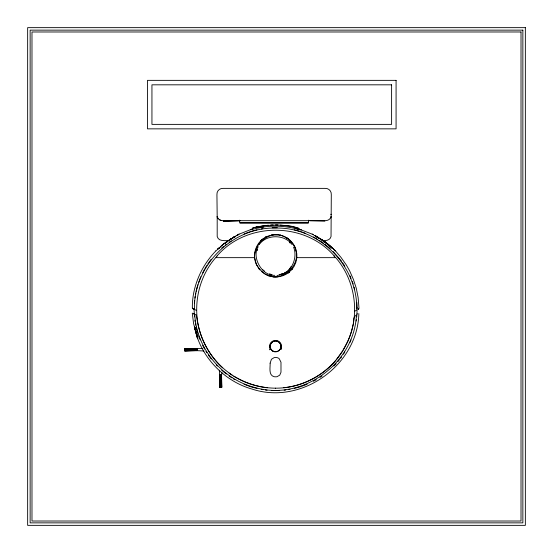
<?xml version="1.0" encoding="UTF-8"?>
<svg xmlns="http://www.w3.org/2000/svg" width="553" height="553" viewBox="0 0 553 553"><rect width="100%" height="100%" fill="white"/><g stroke="black" fill="none" stroke-linecap="round" stroke-linejoin="round"><path stroke-width="0.83" d="M217.191 217.274L216.935 194.753C216.576 191.096 219.659 188.013 223.322 188.373L324.908 188.373C328.565 188.013 331.655 191.096 331.295 194.753L331.04 236.49C330.272 240.05 326.305 240.866 323.187 240.576M220.785 387.314L220.751 375.128L221.041 387.307M184.709 349.973L196.896 349.835L184.709 349.842M184.709 349.517L196.896 349.779L184.709 349.786L196.896 349.731L184.709 349.358M184.709 349.247L196.896 349.51M184.709 348.978L196.896 349.323M184.709 348.846L196.896 349.109M184.709 348.708L196.896 348.971M220.682 387.314L220.688 375.128L220.557 387.314M281.498 349.192L281.532 346.372M194.421 308.871C193.55 265.647 232.419 226.854 275.671 228.078C319.323 226.861 357.756 266.083 356.754 309.521M219.887 375.128L219.624 387.307M219.97 375.128L219.721 387.307L220.108 375.128M219.894 387.307L220.239 375.128L220.039 387.307M220.163 387.307L220.426 375.128M220.557 375.128L220.294 387.307M220.426 387.307L220.688 375.128M194.38 303.148L194.511 300.59M356.74 316.91L357.107 309.929L354.57 311.291M356.436 315.293C354.065 363.881 302.021 401.236 255.355 387.618C222.41 379.565 196.875 348.971 194.774 315.127M194.117 309.127L194.165 308.705L194.096 309.272M300.652 229.806L298.8 229.419L299.85 229.64C295.219 225.244 282.894 225.444 275.532 224.919M292.108 244.613C284.733 234.189 266.601 234.057 259.101 244.62M194.912 298.06L195.181 296.373M195.444 294.687L195.714 293M356.167 321.01L356.436 319.323M239.539 220.184L239.788 222.914L308.443 222.914L308.692 220.184M252.14 229.336C252.839 228.03 252.306 229.924 251.622 229.433L261.237 227.366M196.066 291.334L197.836 284.74M198.665 282.32L200.808 276.742M350.097 342.279L351.017 339.888M299.36 229.654L299.014 229.17M192.879 313.212L192.285 313.281L193.598 323.643L197.027 336.245M202.661 272.906L204.603 269.104M289.924 268.399C288.189 271.641 284.664 273.97 281 274.323L281.463 274.219L279.465 274.703L281.436 274.136M289.959 268.336L290.311 267.728M290.961 266.677L290.595 267.286M342.957 350.381L347.74 341.484C360.21 314.166 355.392 280.35 335.761 257.657L296.837 257.65L295.855 262.412L294.016 266.491L291.417 269.926L292.779 268.371L288.148 273.002L289.793 271.585C284.885 276.023 277.724 277.952 271.26 276.486M204.99 268.343L206.85 265.481M207.776 264.051L211.246 259.198M343.434 354.183L344.83 352.033M342.272 351.438L336.217 359.803M358.019 309.507L358.987 308.069L358.144 297.597L356.263 288.182L353.388 279.362L349.607 270.79L346.296 264.949L340.938 257.345L335.049 250.391L335.574 250.924M358.558 309.155L358.869 308.754L358.233 309.162L358.15 308.615M219.437 247.882L219.983 247.378L219.686 247.613M219.396 247.682C219.824 247.281 219.354 247.523 219.479 247.405M337.814 361.683L339.424 359.699M340.503 358.372L341.574 357.044M218.857 248.034C218.47 248.594 218.739 247.938 218.85 248.373M215.946 257.408L217.08 256.032M335.526 360.66C322.503 375.798 303.618 385.697 283.744 387.736M221.366 246.154C221.905 246.023 221.304 245.926 221.435 245.919M223.225 244.537C223.785 244.073 223.232 244.709 223.371 244.461M219.79 247.364L219.32 247.779L219.576 247.544M223.115 244.426L223.612 244.053L223.301 244.26M220.751 246.686L220.294 247.004M222.527 244.882L222.168 245.235M215.953 250.813C217.467 249.251 213.458 253.447 213.396 253.585C208.73 258.79 204.748 264.597 201.513 270.79C195.596 282.272 192.085 295.233 192.361 308.187L193.439 309.058M218.062 248.843L217.661 249.147M217.122 249.866C217.122 249.845 216.997 249.728 217.08 249.818M272.788 234.907L271.329 235.143L273.5 234.776L269.124 235.702L265.094 237.341L267.099 236.518C258.984 239.843 253.945 248.732 254.574 257.408L254.567 255.818L254.574 257.408M261.555 240.016L260.484 241.087L263.297 238.758M333.791 366.093L336.203 363.674M220.274 246.811L220.606 246.438M216.976 256.053C246.389 221.559 304.869 221.677 334.323 256.053L333.977 256.06M217.847 248.974L218.11 248.712L217.702 249.189M224.94 243.251L225.258 242.871M224.02 243.832L224.338 243.451M221.559 245.65L221.152 245.94M222.106 245.152L222.472 244.813M223.053 244.357L223.44 244.046M218.131 248.947L217.792 249.272M228.596 240.673L229.073 240.437L228.624 240.7M228.7 240.41C227.871 241.073 229.785 239.76 228.5 240.596M227.926 240.928C227.034 241.398 228.182 240.811 227.712 241.039M218.912 248.097L218.663 248.539M223.889 243.686C224.359 243.285 223.986 243.686 224.145 243.603M225.624 242.408L226.018 242.11M226.91 241.509C226.433 242.255 226.896 241.398 226.675 241.606M222.265 245.318L222.617 244.965M221.705 247.979L223.695 246.368M225.023 245.297L226.35 244.219M227.504 241.177C228.064 240.659 227.401 241.149 227.663 240.97M226.668 241.986L227.069 241.696M224.94 242.878C224.981 242.926 224.995 242.94 224.974 242.926M228.873 240.223C228.375 240.59 228.762 240.209 228.624 240.299M229.405 239.802C230.013 239.649 229.426 239.698 229.606 239.656M235.813 236.013L235.378 236.262M231.389 238.626C231.99 238.212 231.348 238.613 231.583 238.467M231.776 238.308C230.753 238.861 232.129 238.129 231.555 238.426M232.765 237.749C232.163 237.908 232.792 237.942 232.557 237.894M284.83 272.574L285.389 272.194M230.677 239.145L230.981 238.931L230.407 239.2M356.346 315.079C352.268 316.703 354.459 322.364 352.952 325.558C350.567 336.348 346.005 346.6 339.577 355.593C324.95 375.819 300.452 388.317 275.484 388.171M229.108 242.214L231.258 240.818M319.952 377.409L322.102 376.012M230.781 238.861C230.49 239.11 230.67 239 230.566 238.993M234.534 236.767C234.921 236.622 234.057 236.898 234.679 236.525M234.417 237.023L234.963 236.732L234.652 236.94M227.781 241.122C228.085 240.901 227.442 241.516 227.815 241.156M236.843 235.322L236.297 235.619L236.622 235.447M258.251 246.735C251.339 257 261.88 276.134 274.772 275.339M237.742 234.914C237.631 235.115 237.887 234.749 237.714 234.859M232.585 237.977C233.518 237.458 231.659 238.53 232.599 238.032M236.691 235.564L236.38 235.765L236.719 235.606M235.654 236.228C235.578 236.297 235.613 236.407 235.689 236.269M313.337 381.28L316.378 379.731M239.124 234.078L238.461 234.417L252.355 228.935M229.93 239.684L229.391 240.12L230.013 239.705M357.051 314.042L357.535 313.848M244.032 234.009L249.61 231.866M301.599 386.36L307.178 384.217M251.753 229.35L250.329 229.765L252.12 229.253L251.643 229.357M250.405 231.562L257 229.799M294.21 388.434L300.804 386.665M258.859 227.808C272.131 225.043 286.046 225.88 299.069 229.488M261.258 227.359L263.629 226.972M261.182 228.956L262.869 228.686M284.131 390.211L285.818 389.941M288.341 389.54L290.028 389.271M268.329 225.175L256.046 227.172L252.749 227.995L252.507 228.956L252.977 227.857L263.594 225.652L277.931 224.933M277.979 276.804L273.5 276.873L267.21 275.242L269.145 275.906L265.108 274.129L261.59 271.537M274.184 234.749L277.841 234.7L281.581 235.502L280.122 235.143C287.325 236.732 293.705 242.166 295.827 249.32L295.074 247.267L296.788 253.62L296.864 257.408M272.194 227.753L277.309 227.663M279.016 390.473L271.343 390.432M192.969 308.567L192.361 308.187M270.728 224.967L273.134 224.884M240.106 220.688L223.322 221.311L223.322 220.688C220.647 220.792 217.799 219.396 217.191 216.603L217.191 236.49C218.421 241.495 224.615 240.603 228.486 240.576M223.322 221.103L239.02 220.688M196.896 349.973L184.709 350.236M184.709 350.395L196.896 350.104M196.896 350.243L184.709 350.505M184.709 350.664L196.896 350.374M184.709 350.761L196.896 350.422M184.709 350.927L196.896 350.561M184.709 350.941L196.896 350.692M221.145 387.307L220.882 375.128M221.283 387.307L221.02 375.128M221.414 387.307L221.152 375.128M221.553 387.307L221.29 375.128M221.684 387.307L221.47 375.128M223.322 220.688L324.908 220.688C327.576 220.792 330.431 219.396 331.04 216.603L331.04 217.26M275.484 234.679L277.841 234.679M202.336 348.501L197.234 348.494L196.799 348.798L196.792 350.664L203.995 350.989M196.896 349.779L184.709 349.641M184.709 348.943L196.896 349.192M184.709 349.123L196.896 349.461M310.046 220.688L324.908 221.103M275.608 388.185C260.905 388.061 246.285 383.872 233.788 376.13M280.336 225.119L289.931 226.212L298.475 228.154M267.341 387.757C253.606 386.229 240.355 381.141 229.129 373.088M261.182 389.271L262.869 389.54M265.399 389.941L267.085 390.211M290.284 241.129C271.564 221.594 241.405 251.726 260.933 270.458C279.659 289.986 309.798 259.841 290.277 241.115M270.237 275.829L271.295 276.085M295.122 228.444L298.15 229.246M294.21 229.799L300.804 231.562M250.405 386.665L257 388.434M299.166 229.364L300.549 229.772M299.159 229.122L312.88 234.417L312.21 234.085M299.857 229.35L301.489 229.882M301.599 231.866L305.581 233.401M244.032 384.217L249.61 386.36M293.532 247.08C297.735 256.461 292.641 272.698 279.583 274.737L280.489 274.509L277.032 275.671M299.27 229.35L298.482 228.161M324.334 241.557L324.818 241.938L324.321 241.654M313.406 234.735C313.91 235.108 313.413 234.804 313.599 234.894M219.237 219.665L221.02 220.433M196.598 310.447L194.075 309.3L194.324 314.097L196.495 315.113C198.672 335.07 207.555 354.425 222.693 367.876M193.515 313.51L194.449 313.938M316.005 236.145L315.438 235.896L315.798 236.007M316.641 236.518C317.367 236.712 316.586 236.566 316.869 236.622M318.093 237.548L317.484 237.071L317.982 237.5M314.913 235.578C314.346 235.336 314.864 235.502 314.719 235.412M313.337 236.947L317.809 239.428M316.834 236.698C316.8 236.878 316.551 236.829 317.083 236.746M317.643 237.057L318.072 237.306M318.722 237.908C318.59 238.06 318.894 237.714 318.798 237.818M320.546 238.834L320.954 239.117M326.941 243.541C327.583 243.714 327.058 243.403 327.258 243.507M319.724 238.454C319.945 238.412 319.537 238.474 319.703 238.543M319.026 237.921C318.549 237.52 319.005 237.825 318.701 238.025M319.758 238.419C319.828 238.412 319.752 238.315 319.807 238.343M329.526 245.698L330.086 246.189L329.629 245.829M323.491 240.762C323.747 241.495 323.616 240.673 323.664 240.942M321.673 239.691C321.881 239.442 321.639 239.691 321.646 239.781M194.863 328.634C200.642 356.561 224.034 381.211 251.954 389.042C301.122 405.46 357.687 365.429 358.849 313.558M331.268 214.55L330.798 214.267L331.295 214.308M327.404 243.728L326.892 243.368L327.203 243.583M192.838 308.685L193.329 308.989M319.24 240.355L323.533 243.147M229.108 376.012L231.97 377.872M233.401 378.798L234.831 379.731M322.738 240.223L323.049 240.431L322.53 240.085M323.65 240.963L323.353 240.742L323.899 241.039M319.606 238.571C320.498 239.159 318.687 238.011 319.558 238.626M326.353 242.912C326.588 242.954 326.146 242.836 326.401 242.843M327.037 243.728C326.09 243.147 327.936 244.343 326.975 243.776M325.316 242.421C324.39 241.827 326.187 243.064 325.261 242.47M329.706 245.719L330.169 246.14L329.899 245.878M232.039 374.989C219.555 366.826 209.767 354.978 203.525 341.484C191.096 314.201 195.886 280.205 215.691 257.657L254.615 257.65L256.398 264.5L259.53 269.373M326.208 242.691L326.705 243.064L326.408 242.843M263.74 270.535L264.355 270.998M328.088 244.205C328.206 244.35 327.811 243.956 328.316 244.315M329.215 245.159C328.662 244.799 329.159 245.207 329.035 244.986M329.754 245.656C330.176 246.126 329.92 245.567 329.92 245.843M331.593 247.288C332.166 247.55 331.378 247.675 331.717 247.537M331.067 246.776C330.556 246.465 330.943 246.804 330.894 246.603M324.86 244.219L330.169 248.518M221.705 370.247L226.35 374.008M328.745 244.965L329.104 245.318L328.731 244.986M332.45 248.428C331.586 247.744 333.252 249.154 332.388 248.47M333.424 249.161C333.528 249.458 333.549 248.912 333.57 249.03M333.487 249.12C333.293 249.071 333.715 249.133 333.57 249.03M332.553 248.401C332.996 248.449 332.028 247.813 332.809 248.463M331.821 247.405C332.574 248.124 331.116 246.631 331.765 247.468M333.183 251.532L341.574 261.182M216.216 364.883L217.426 366.086M262.509 269.352L263.062 269.933M334.219 256.032L335.367 257.408M259.986 269.926L258.604 268.233L259.516 269.366M211.246 359.035L208.246 354.895M342.501 262.62L344.83 266.193M205.916 351.314L206.85 352.745M202.661 345.321L204.603 349.123M217.191 216.603L217.958 218.394M350.097 275.947L351.017 278.339M352.24 281.525L353.153 283.917M198.665 335.906L200.193 339.888M196.115 332.346L197.78 337.641L194.677 327.079L196.626 334.385L195.651 331.081M295.337 249.375L295.648 250.419M354.038 287.214L354.701 289.689M196.066 326.892L197.836 333.487M194.912 320.166L195.181 321.853M195.444 323.54L195.714 325.226M193.785 313.634L193.813 313.993M193.681 313.586L193.709 313.938M356.789 302.297L356.968 305.705M194.366 314.802L194.476 316.931M221.553 375.128L221.857 387.307M221.338 375.128L221.67 387.307M269.553 346.372L269.574 347.782M221.843 372.356L221.663 375.086L219.596 375.1L219.334 370.178M308.201 222.914L240.03 222.914M270.355 349.365A5.986 5.986 0 0 1 271.696 341.789A5.986 5.986 0 0 1 279.389 341.789A5.986 5.986 0 0 1 280.73 349.365M269.684 349.807A5.986 5.986 0 0 1 269.588 349.192M270.12 363.141C270.396 367.227 268.26 375.287 274.15 376.697A9.194 9.194 0 0 0 277.06 376.697L279.763 375.121L280.986 372.217L280.986 362.229L279.224 358.724A4.707 4.707 0 0 0 277.06 357.632A8.433 8.433 0 0 0 274.15 357.632L271.44 359.284L270.12 363.141M257.221 249.686L256.951 250.661L257.207 249.756M289.627 268.965L289.33 269.463L289.648 268.945M218.622 248.58L219.078 248.166L218.635 248.615M222.216 245.359L222.693 244.965L222.216 245.359M225.403 242.995L224.801 243.438L225.403 242.995M226.612 242.076L227.131 241.737L226.612 242.076M225.748 242.56L226.232 242.276L225.769 242.587M230.483 239.47L231.016 239.152L230.483 239.47M230.442 239.297L230.974 238.979L230.442 239.297M232.958 237.99L232.315 238.371L232.924 237.963M234.354 237.126L234.901 236.836L234.354 237.126M231.424 238.785L231.997 238.405L231.424 238.785M233.366 237.624L233.94 237.237L233.366 237.624M234.32 236.947L234.873 236.601L234.32 236.947M229.447 239.871L229.951 239.511L229.433 239.85M233.864 237.147L233.179 237.444L233.864 237.147M238.073 234.742L237.431 235.129L238.087 234.769M233.29 237.389L233.822 237.064L233.29 237.389M236.442 235.626L236.974 235.308L236.442 235.64M238.039 234.679L237.389 235.046L238.046 234.693M280.495 274.447L279.465 274.675L280.447 274.461M256.855 227L256.046 227.172L256.855 227M282.521 274.06L282.044 274.136L282.583 274.06M196.896 349.835L184.709 350.125L196.896 349.89M525.35 27.65L27.65 27.65L27.65 525.35L525.35 525.35L525.35 27.65M522.861 30.139L30.139 30.139L30.139 522.861L522.861 522.861L522.861 30.139M521.016 31.984L31.984 31.984L31.984 521.016L521.016 521.016L521.016 31.984M396.079 80.351L147.478 80.351L147.478 128.849L396.079 128.849L396.079 80.351M391.607 84.823L151.944 84.823L151.944 124.377L391.607 124.377L391.607 84.823M220.91 387.314L220.751 375.128L220.924 387.314M271.903 274.793L269.594 274.018L271.903 274.793M314.387 235.467L314.989 235.723L314.387 235.467M315.39 236.138L315.915 236.456L315.39 236.138M316.385 236.808L316.91 237.14L316.385 236.808M317.45 237.292L317.961 237.631L317.45 237.292M320.443 238.951L320.947 239.304L320.505 238.903M318.334 237.963L318.846 238.302L318.334 237.963M320.27 239.124L320.775 239.477L320.27 239.124M316.046 236.373L315.493 236.09L316.046 236.373M316.095 236.249L315.417 235.924L316.074 236.276M321.334 239.677L321.832 240.043L321.334 239.677M322.392 240.244L322.904 240.679L322.392 240.244M322.89 240.61L322.288 240.265L322.904 240.679M323.277 240.984L323.775 241.35L323.235 241.018M324.155 241.723L324.639 242.103L324.155 241.723M322.212 240.417L322.717 240.783L322.212 240.417M326.063 242.85L326.546 243.306L326.063 242.919M327.784 244.156L328.247 244.633L327.777 244.226M327.59 244.315L328.047 244.73L327.59 244.315M325.876 243.016L326.353 243.403L325.876 243.016M322.966 240.562L322.351 240.147L322.966 240.562M324.404 241.509L324.901 241.889L324.404 241.509M325.772 242.511L325.233 241.979L325.772 242.511M328.62 245.034L329.063 245.456L328.62 245.034M330.459 246.652L330.908 247.08L330.459 246.652M325.24 242.207L325.724 242.601L325.226 242.235M326.132 242.808L326.616 243.196L326.118 242.829M329.443 245.919L329.885 246.348L329.443 245.919M331.282 247.537L331.724 247.972L331.282 247.537M322.489 240.14L323.007 240.493L322.503 240.126M288.148 238.723L286.274 237.576L288.141 238.765M334.634 250.177L334.157 249.603L334.655 250.156M330.59 246.583L331.053 247.004L330.576 246.61M332.464 248.103L332.954 248.484L332.464 248.103M290.083 242.919L289.378 242.2L290.028 242.871M197.746 338.706L196.972 336.68L197.746 338.706M197.663 337.676L194.566 327.093L197.663 337.676M356.968 308.298L356.823 306.424L356.955 308.304M356.554 304.821L356.402 302.602L356.554 304.827M272.85 351.031A5.378 5.378 0 0 0 280.924 346.372A5.378 5.378 0 0 0 272.85 341.713A5.378 5.378 0 0 0 272.85 351.031M272.311 350.823A5.495 5.495 0 0 0 281.007 346.945A5.495 5.495 0 0 0 273.306 341.353A5.495 5.495 0 0 0 272.311 350.823"/></g></svg>
